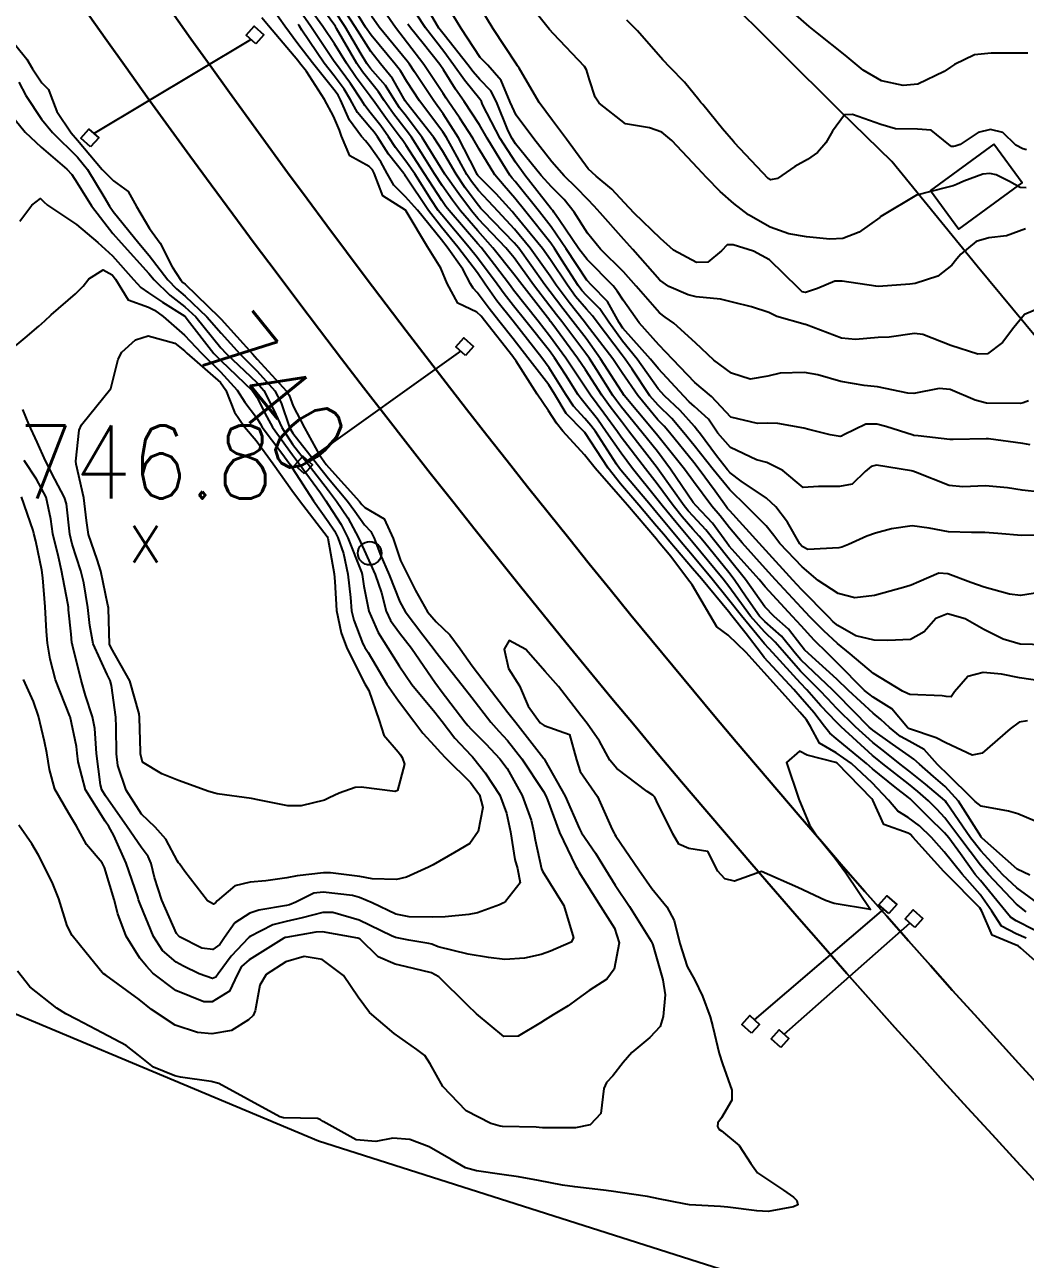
# Model space of a CAD drawing. Header units: metres. Extents: x 318500 to 325275, y 7408834 to 7428799.
# Drawn here: x 323206.3 to 323261.2, y 7421012.5 to 7421080.2 of the extents above; entities that cross this region are included whole.
import ezdxf
from ezdxf.enums import TextEntityAlignment as Align

# ---------------------------------------------------------------- set-up
doc = ezdxf.new("R2010")
doc.units = ezdxf.units.M
doc.header["$MEASUREMENT"] = 0
for name, color, linetype in [('Cotas', 45, 'Continuous'), ('Curvas de Nivel 1m', 11, 'Continuous'), ('Curvas de Nivel 5m', 15, 'Continuous'), ('Divisas', 45, 'Continuous'), ('Edificações', 30, 'Continuous'), ('Linha Férrea', 20, 'Continuous'), ('Pontos Cotados', 45, 'Continuous'), ('Postes', 20, 'Continuous'), ('Pórticos', 45, 'Continuous'), ('Vias Primárias', 230, 'Continuous')]:
    doc.layers.add(name, color=color, linetype=linetype)
doc.styles.add('Style-STANDARD', font='STANDARD.shx')

# ---------------------------------------------------------------- blocks, each defined once
blk = doc.blocks.new('ELVTXT_82')
at = {"layer": 'Pontos Cotados', "linetype": 'Continuous', "style": 'Style-STANDARD'}
for s, height, p in [('746.8', 4, (0, 4)), ('x', 3, (0, 0))]:
    blk.add_text(s, height=height, dxfattribs=at).set_placement(p, align=Align.MIDDLE_CENTER)

msp = doc.modelspace()

# ---------------------------------------------------------------- linework, layer by layer
at = {"layer": 'Curvas de Nivel 1m', "flags": 128}
for points, elevation in [([(323261.657, 7421030.542), (323260.665, 7421031.052), (323260.351, 7421031.249), (323260.085, 7421031.569), (323258.695, 7421033.256), (323258.419, 7421033.593), (323257.602, 7421034.715), (323256.961, 7421035.608), (323256.733, 7421035.881), (323255.847, 7421036.729), (323254.957, 7421037.637), (323254.85, 7421037.737), (323254.753, 7421037.816), (323254.033, 7421038.379), (323252.776, 7421039.386), (323252.45, 7421039.673), (323250.8, 7421041.04), (323250.438, 7421041.329), (323250.154, 7421041.7), (323249.567, 7421042.464), (323248.824, 7421043.322), (323248.468, 7421043.725), (323246.856, 7421045.492), (323246.639, 7421045.752), (323245.854, 7421046.776), (323245.077, 7421047.768), (323244.884, 7421048.01), (323243.405, 7421049.793), (323242.919, 7421050.368), (323241.683, 7421051.819), (323241.341, 7421052.221), (323240.949, 7421052.694), (323239.984, 7421053.84), (323238.977, 7421055.004), (323238.301, 7421055.86), (323237.019, 7421057.825), (323236.964, 7421057.881), (323235.988, 7421058.854), (323235.369, 7421059.905), (323235.048, 7421060.441), (323233.897, 7421061.922), (323233.085, 7421062.955), (323232.298, 7421063.942), (323231.783, 7421064.626), (323231.115, 7421065.498), (323230.893, 7421065.738), (323230.755, 7421065.965), (323230.325, 7421066.78), (323229.479, 7421067.985), (323229.156, 7421068.384), (323227.857, 7421070.003), (323227.187, 7421070.742), (323226.546, 7421071.372), (323226.182, 7421072.025), (323225.837, 7421072.658), (323225.222, 7421073.532), (323224.993, 7421073.81), (323224.779, 7421074.047), (323224.122, 7421074.936), (323223.638, 7421076.064), (323223.509, 7421076.313), (323223.266, 7421076.622), (323222.093, 7421078.082), (323221.296, 7421079.134), (323220.584, 7421080.101), (323219.336, 7421081.861)], 741), ([(323261.4, 7421033.55), (323260.705, 7421033.889), (323258.794, 7421035.589), (323258.757, 7421035.616), (323258.731, 7421035.646), (323257.489, 7421037.603), (323256.762, 7421038.421), (323256.122, 7421038.971), (323255.367, 7421039.631), (323255.053, 7421039.905), (323254.787, 7421040.095), (323253.876, 7421040.734), (323252.807, 7421041.494), (323252.599, 7421041.672), (323250.828, 7421043.469), (323250.72, 7421043.584), (323250.612, 7421043.693), (323248.855, 7421045.355), (323248.538, 7421045.725), (323247.795, 7421046.662), (323246.877, 7421047.458), (323246.595, 7421047.753), (323245.859, 7421048.797), (323245.201, 7421049.767), (323244.915, 7421050.137), (323243.582, 7421051.79), (323243.292, 7421052.144), (323242.947, 7421052.527), (323242.347, 7421053.202), (323241.863, 7421053.816), (323240.978, 7421055.004), (323240.34, 7421055.837), (323239.016, 7421057.573), (323238.816, 7421057.853), (323238.054, 7421058.888), (323237.336, 7421059.876), (323237.046, 7421060.304), (323235.978, 7421061.896), (323235.088, 7421063.116), (323234.466, 7421063.916), (323233.117, 7421065.628), (323232.987, 7421065.8), (323232.886, 7421065.934), (323232.072, 7421067.009), (323231.333, 7421067.957), (323231.153, 7421068.17), (323229.581, 7421069.984), (323229.406, 7421070.21), (323229.185, 7421070.531), (323228.241, 7421072), (323227.223, 7421073.562), (323227.038, 7421073.824), (323226.9, 7421074.015), (323226.183, 7421074.965), (323225.421, 7421076.038), (323225.355, 7421076.133), (323225.262, 7421076.254), (323224.496, 7421077.276), (323223.957, 7421078.06), (323223.296, 7421079.12), (323222.669, 7421080.076), (323221.337, 7421081.907)], 744), ([(323262.214, 7421044.165), (323260.842, 7421044.365), (323259.848, 7421044.571), (323258.846, 7421044.664), (323258.005, 7421044.436), (323257.281, 7421043.605), (323257.103, 7421043.331), (323256.827, 7421043.347), (323256.597, 7421043.383), (323254.828, 7421043.452), (323254.694, 7421043.507), (323254.429, 7421043.646), (323252.844, 7421044.617), (323251.558, 7421045.683), (323250.866, 7421046.258), (323250.11, 7421046.94), (323249.357, 7421047.713), (323248.887, 7421048.204), (323247.474, 7421049.742), (323246.919, 7421050.351), (323245.636, 7421051.763), (323244.948, 7421052.588), (323244.427, 7421053.25), (323243.988, 7421053.785), (323242.98, 7421055.137), (323242.488, 7421055.808), (323241.017, 7421057.644), (323240.864, 7421057.832), (323239.926, 7421058.947), (323239.18, 7421059.849), (323239.043, 7421060.041), (323237.881, 7421061.868), (323237.086, 7421062.966), (323236.373, 7421063.891), (323235.817, 7421064.61), (323235.116, 7421065.528), (323234.835, 7421065.913), (323234.081, 7421066.975), (323233.404, 7421067.927), (323233.154, 7421068.227), (323231.468, 7421069.956), (323231.324, 7421070.101), (323231.183, 7421070.269), (323230.458, 7421071.236), (323229.967, 7421071.978), (323229.219, 7421073.27), (323228.745, 7421073.995), (323227.258, 7421075.881), (323227.202, 7421075.954), (323227.166, 7421076.011), (323226.473, 7421077.223), (323225.822, 7421078.032), (323225.29, 7421078.7), (323224.431, 7421080.053), (323223.335, 7421081.766)], 747), ([(323261.43, 7421057.137), (323261.015, 7421057.218), (323259.136, 7421057.47), (323259.018, 7421057.479), (323257.197, 7421057.429), (323257.017, 7421057.435), (323255.29, 7421057.636), (323255.045, 7421057.664), (323255.02, 7421057.671), (323253.519, 7421058.156), (323253.026, 7421058.283), (323252.424, 7421058.278), (323251.219, 7421057.688), (323251.093, 7421057.615), (323251.019, 7421057.593), (323250.458, 7421057.698), (323249.299, 7421057.992), (323249.023, 7421058.059), (323247.596, 7421058.312), (323247.026, 7421058.325), (323246.475, 7421058.306), (323245.029, 7421058.654), (323244.491, 7421059.234), (323243.956, 7421059.786), (323243.051, 7421060.562), (323241.85, 7421061.818), (323241.082, 7421062.63), (323239.991, 7421063.841), (323239.112, 7421065.066), (323238.816, 7421065.554), (323238.569, 7421065.858), (323237.141, 7421067.299), (323236.689, 7421067.887), (323235.604, 7421069.473), (323235.325, 7421069.908), (323235.262, 7421069.99), (323235.182, 7421070.084), (323233.739, 7421071.925), (323233.211, 7421072.637), (323232.388, 7421073.943), (323231.417, 7421075.798), (323231.349, 7421075.959), (323231.319, 7421076.018), (323231.261, 7421076.091), (323230.43, 7421077.131), (323229.83, 7421077.982), (323229.291, 7421078.7), (323228.292, 7421080), (323227.332, 7421081.444)], 752), ([(323262.406, 7421064.833), (323261.107, 7421064.284), (323260.528, 7421063.569), (323259.904, 7421062.761), (323259.078, 7421062.142), (323258.563, 7421062.109), (323257.085, 7421062.599), (323255.539, 7421063.187), (323255.094, 7421063.256), (323253.699, 7421063.053), (323253.09, 7421063.02), (323251.849, 7421062.922), (323251.089, 7421062.985), (323249.176, 7421063.719), (323249.121, 7421063.74), (323249.1, 7421063.741), (323247.548, 7421064.187), (323247.106, 7421064.394), (323246.151, 7421064.718), (323245.112, 7421064.97), (323244.461, 7421065.127), (323243.115, 7421065.258), (323242.677, 7421065.368), (323241.617, 7421065.823), (323241.125, 7421066.179), (323239.658, 7421067.845), (323239.158, 7421068.403), (323237.858, 7421069.87), (323237.538, 7421070.229), (323237.187, 7421070.59), (323236.55, 7421071.246), (323235.883, 7421071.9), (323235.211, 7421072.652), (323234.224, 7421073.92), (323233.249, 7421075.222), (323232.936, 7421075.935), (323232.442, 7421077.112), (323231.702, 7421077.954), (323231.286, 7421078.386), (323230.235, 7421079.976), (323229.332, 7421081.471)], 754), ([(323261.296, 7421078.624), (323260.263, 7421078.608), (323259.295, 7421078.613), (323258.374, 7421078.519), (323257.286, 7421077.988), (323257.053, 7421077.844), (323256.719, 7421077.618), (323255.273, 7421076.925), (323254.464, 7421076.844), (323253.274, 7421077.096), (323252.279, 7421077.68), (323251.292, 7421078.509), (323249.773, 7421079.713), (323249.315, 7421080.082), (323247.439, 7421081.749)], 758), ([(323262.53, 7421031.532), (323260.69, 7421032.862), (323259.928, 7421033.572), (323258.72, 7421034.89), (323258.163, 7421035.596), (323256.838, 7421037.52), (323256.778, 7421037.61), (323256.75, 7421037.639), (323255.689, 7421038.551), (323254.775, 7421039.278), (323254.305, 7421039.647), (323253.453, 7421040.323), (323252.797, 7421040.835), (323251.851, 7421041.68), (323250.82, 7421042.704), (323250.339, 7421043.214), (323249.872, 7421043.704), (323248.845, 7421044.732), (323247.957, 7421045.734), (323247.446, 7421046.322), (323246.871, 7421046.891), (323246.105, 7421047.758), (323244.904, 7421049.374), (323244.593, 7421049.775), (323242.94, 7421051.787), (323242.016, 7421052.879), (323241.253, 7421053.826), (323240.965, 7421054.19), (323239.632, 7421055.844), (323239.003, 7421056.686), (323238.193, 7421057.862), (323237.705, 7421058.548), (323237.035, 7421059.386), (323236.814, 7421059.66), (323236.659, 7421059.886), (323235.983, 7421060.969), (323235.359, 7421061.906), (323235.076, 7421062.291), (323233.783, 7421063.923), (323233.108, 7421064.758), (323232.594, 7421065.417), (323232.209, 7421065.944), (323231.142, 7421067.394), (323230.686, 7421067.967), (323229.176, 7421069.748), (323228.99, 7421069.992), (323228.602, 7421070.579), (323227.696, 7421072.005), (323227.21, 7421072.704), (323226.652, 7421073.449), (323226.257, 7421074.025), (323225.834, 7421074.626), (323225.25, 7421075.368), (323224.96, 7421075.749), (323224.771, 7421076.047), (323224.169, 7421076.956), (323223.346, 7421078.069), (323223.281, 7421078.165), (323222.005, 7421080.083), (323221.324, 7421081.043)], 743), ([(323261.279, 7421042.018), (323260.814, 7421041.932), (323260.337, 7421041.567), (323258.79, 7421040.236), (323258.25, 7421040.133), (323256.798, 7421040.805), (323256.272, 7421041.088), (323254.809, 7421041.568), (323254.762, 7421041.593), (323254.71, 7421041.642), (323253.839, 7421042.674), (323252.826, 7421043.304), (323252.344, 7421043.675), (323250.853, 7421045.198), (323250.336, 7421045.698), (323249.588, 7421046.43), (323248.875, 7421047.223), (323248.638, 7421047.484), (323248.403, 7421047.727), (323246.904, 7421049.364), (323246.575, 7421049.753), (323244.937, 7421051.597), (323244.805, 7421051.772), (323244.014, 7421052.848), (323243.115, 7421053.798), (323242.963, 7421053.977), (323241.721, 7421055.819), (323241.004, 7421056.777), (323240.152, 7421057.839), (323239.034, 7421059.21), (323238.753, 7421059.57), (323238.552, 7421059.857), (323237.662, 7421061.27), (323237.273, 7421061.877), (323237.074, 7421062.159), (323235.755, 7421063.9), (323235.47, 7421064.27), (323235.108, 7421064.74), (323234.213, 7421065.919), (323233.142, 7421067.399), (323232.697, 7421067.937), (323231.174, 7421069.541), (323230.804, 7421069.966), (323230.11, 7421070.897), (323229.35, 7421071.988), (323229.204, 7421072.229), (323228.096, 7421074.001), (323227.247, 7421075.141), (323226.865, 7421075.627), (323226.611, 7421076.02), (323226.086, 7421076.845), (323225.277, 7421077.78), (323225.158, 7421077.921), (323225.076, 7421078.043), (323224.766, 7421078.569), (323223.882, 7421080.061), (323223.323, 7421080.92)], 746), ([(323262.228, 7421046.181), (323260.87, 7421046.224), (323259.953, 7421046.494), (323258.881, 7421047.015), (323257.856, 7421047.6), (323256.893, 7421047.889), (323256.252, 7421047.62), (323255.608, 7421046.9), (323254.872, 7421046.469), (323253.631, 7421046.418), (323252.868, 7421046.44), (323251.879, 7421046.671), (323250.876, 7421047.243), (323250.632, 7421047.448), (323250.386, 7421047.697), (323248.902, 7421049.207), (323248.412, 7421049.727), (323246.934, 7421051.359), (323246.572, 7421051.754), (323244.958, 7421053.532), (323244.847, 7421053.66), (323244.76, 7421053.773), (323244.154, 7421054.6), (323243.289, 7421055.796), (323242.996, 7421056.172), (323241.654, 7421057.82), (323241.358, 7421058.159), (323241.027, 7421058.511), (323239.926, 7421059.841), (323239.059, 7421061.1), (323238.545, 7421061.858), (323237.098, 7421063.763), (323237.004, 7421063.881), (323236.165, 7421064.949), (323235.455, 7421065.905), (323235.127, 7421066.382), (323234.028, 7421067.921), (323233.166, 7421068.967), (323232.269, 7421069.944), (323231.74, 7421070.506), (323231.191, 7421071.095), (323230.807, 7421071.577), (323230.55, 7421071.97), (323229.714, 7421073.491), (323229.445, 7421073.987), (323229.235, 7421074.307), (323227.963, 7421076.003), (323227.271, 7421077.07), (323226.913, 7421077.652), (323226.631, 7421078.02), (323225.303, 7421079.602), (323224.995, 7421080.045), (323224.476, 7421080.9)], 748), ([(323262.519, 7421049.149), (323260.903, 7421048.882), (323260.301, 7421048.966), (323258.907, 7421049.337), (323258.165, 7421049.597), (323256.917, 7421050.073), (323256.425, 7421050.109), (323255.32, 7421049.634), (323254.908, 7421049.45), (323254.617, 7421049.355), (323252.898, 7421048.885), (323251.817, 7421048.759), (323250.9, 7421048.992), (323249.814, 7421049.706), (323248.921, 7421050.449), (323247.715, 7421051.738), (323247.382, 7421052.181), (323246.95, 7421052.707), (323245.893, 7421053.761), (323244.974, 7421054.683), (323244.046, 7421055.784), (323243.01, 7421057.103), (323242.453, 7421057.809), (323241.788, 7421058.579), (323241.035, 7421059.319), (323240.589, 7421059.835), (323239.617, 7421061.29), (323239.238, 7421061.848), (323239.073, 7421062.065), (323237.693, 7421063.871), (323237.442, 7421064.214), (323237.107, 7421064.586), (323236.507, 7421065.282), (323236.061, 7421065.896), (323235.141, 7421067.289), (323234.691, 7421067.915), (323233.177, 7421069.76), (323233.037, 7421069.932), (323232.155, 7421070.911), (323231.199, 7421071.864), (323231.155, 7421071.916), (323231.124, 7421071.961), (323231.037, 7421072.128), (323230.097, 7421073.977), (323229.25, 7421075.295), (323228.75, 7421075.995), (323227.684, 7421077.598), (323227.411, 7421078.009), (323227.282, 7421078.176), (323225.745, 7421080.033), (323225.319, 7421080.65)], 749), ([(323261.337, 7421059.556), (323261.039, 7421059.438), (323260.889, 7421059.413), (323259.038, 7421059.422), (323258.408, 7421059.596), (323257.049, 7421060.181), (323256.434, 7421060.234), (323255.045, 7421059.961), (323254.716, 7421059.974), (323253.05, 7421060.315), (323252.331, 7421060.397), (323251.054, 7421060.624), (323249.79, 7421060.978), (323249.061, 7421061.117), (323247.718, 7421061.082), (323247.057, 7421060.91), (323246.073, 7421060.742), (323245.06, 7421061.081), (323244.092, 7421061.785), (323243.084, 7421062.745), (323241.901, 7421063.818), (323241.415, 7421064.138), (323241.106, 7421064.385), (323239.824, 7421065.843), (323239.132, 7421066.621), (323237.885, 7421067.869), (323237.163, 7421068.748), (323236.437, 7421069.891), (323235.884, 7421070.597), (323235.194, 7421071.282), (323234.619, 7421071.916), (323233.226, 7421073.642), (323233.032, 7421073.933), (323232.817, 7421074.355), (323232.173, 7421075.946), (323231.868, 7421076.553), (323231.272, 7421077.181), (323230.897, 7421077.587), (323230.61, 7421077.97), (323229.304, 7421079.612), (323229.021, 7421079.993), (323228.557, 7421080.763)], 753), ([(323261.197, 7421071.242), (323260.881, 7421071.249), (323260.285, 7421071.574), (323259.564, 7421071.944), (323259.206, 7421072.023), (323258.826, 7421071.974), (323257.789, 7421071.604), (323257.386, 7421071.42), (323257.197, 7421071.34), (323256.832, 7421071.251), (323255.192, 7421070.827), (323253.249, 7421069.669), (323253.213, 7421069.636), (323253.179, 7421069.612), (323252.047, 7421068.801), (323251.162, 7421068.46), (323250.444, 7421068.418), (323249.162, 7421068.541), (323248.193, 7421068.706), (323247.17, 7421069.072), (323245.989, 7421069.762), (323245.186, 7421070.383), (323244.439, 7421071.028), (323243.69, 7421071.793), (323243.208, 7421072.313), (323241.785, 7421073.822), (323241.237, 7421074.277), (323240.561, 7421074.516), (323239.243, 7421074.741), (323237.799, 7421075.872), (323237.593, 7421076.205), (323237.273, 7421077.145), (323237.106, 7421077.711), (323237.004, 7421077.884), (323235.306, 7421079.669), (323235.092, 7421079.912), (323234.141, 7421081.108)], 756), ([(323261.197, 7421031.552), (323260.676, 7421031.957), (323259.141, 7421033.583), (323258.708, 7421034.095), (323257.571, 7421035.602), (323256.741, 7421036.696), (323256.308, 7421037.178), (323255.849, 7421037.624), (323255.269, 7421038.144), (323254.764, 7421038.553), (323253.359, 7421039.661), (323253.035, 7421039.918), (323252.787, 7421040.118), (323251.071, 7421041.687), (323250.813, 7421041.941), (323249.957, 7421042.843), (323249.179, 7421043.715), (323248.835, 7421044.083), (323247.323, 7421045.743), (323247.1, 7421045.984), (323246.865, 7421046.24), (323245.598, 7421047.763), (323244.894, 7421048.673), (323243.999, 7421049.784), (323242.929, 7421051.07), (323242.302, 7421051.81), (323241.678, 7421052.55), (323240.956, 7421053.426), (323240.618, 7421053.833), (323238.989, 7421055.76), (323238.916, 7421055.851), (323238.762, 7421056.085), (323237.595, 7421057.871), (323237.356, 7421058.207), (323237.027, 7421058.581), (323236.401, 7421059.257), (323235.985, 7421059.896), (323235.062, 7421061.373), (323234.664, 7421061.914), (323233.1, 7421063.919), (323232.201, 7421065.034), (323231.562, 7421065.953), (323231.129, 7421066.575), (323230.065, 7421067.976), (323229.166, 7421069.073), (323228.45, 7421069.997), (323227.199, 7421071.879), (323227.146, 7421071.957), (323227.098, 7421072.012), (323226.264, 7421073.072), (323225.649, 7421074.034), (323225.483, 7421074.286), (323225.238, 7421074.565), (323224.553, 7421075.354), (323224.178, 7421076.056), (323223.838, 7421076.634), (323223.273, 7421077.372), (323222.737, 7421078.075), (323221.514, 7421079.881), (323221.374, 7421080.089), (323221.311, 7421080.18)], 742), ([(323261.986, 7421054.551), (323260.981, 7421054.657), (323260.187, 7421054.78), (323258.98, 7421054.904), (323257.738, 7421054.843), (323256.98, 7421054.918), (323255.133, 7421055.638), (323254.991, 7421055.695), (323254.913, 7421055.719), (323252.996, 7421056.037), (323252.703, 7421055.964), (323252.384, 7421055.676), (323251.666, 7421054.997), (323250.978, 7421054.858), (323249.832, 7421054.853), (323248.976, 7421054.805), (323247.865, 7421055.737), (323246.996, 7421056.178), (323246.429, 7421056.325), (323245.008, 7421056.993), (323244.316, 7421057.781), (323243.788, 7421058.549), (323243.034, 7421059.238), (323242.736, 7421059.504), (323242.441, 7421059.809), (323241.062, 7421061.318), (323240.624, 7421061.834), (323239.095, 7421063.543), (323238.9, 7421063.853), (323238.259, 7421065.011), (323237.394, 7421065.876), (323237.124, 7421066.163), (323236.004, 7421067.897), (323235.168, 7421069.098), (323234.532, 7421069.916), (323233.197, 7421071.587), (323233.036, 7421071.77), (323232.905, 7421071.934), (323232.377, 7421072.778), (323231.675, 7421073.953), (323231.241, 7421074.693), (323230.41, 7421075.973), (323229.936, 7421076.65), (323229.277, 7421077.696), (323229.075, 7421077.992), (323228.152, 7421079.146), (323227.459, 7421080.009), (323227.313, 7421080.211)], 751), ([(323261.226, 7421073.325), (323261.032, 7421073.367), (323260.636, 7421073.569), (323259.929, 7421074.268), (323259.243, 7421074.435), (323258.579, 7421074.258), (323257.586, 7421073.606), (323257.322, 7421073.515), (323257.228, 7421073.498), (323257.123, 7421073.506), (323256.96, 7421073.614), (323256.007, 7421074.394), (323255.242, 7421074.45), (323254.054, 7421074.47), (323253.245, 7421074.696), (323251.692, 7421075.247), (323251.253, 7421075.243), (323250.601, 7421074.338), (323250.236, 7421073.705), (323249.768, 7421073.166), (323249.216, 7421072.78), (323248.532, 7421072.408), (323247.581, 7421071.744), (323247.199, 7421071.675), (323247.069, 7421071.751), (323245.229, 7421073.698), (323245.163, 7421073.771), (323244.555, 7421074.466), (323243.485, 7421075.797), (323243.382, 7421075.919), (323243.263, 7421076.064), (323242.48, 7421077.02), (323241.694, 7421077.824), (323241.286, 7421078.259), (323239.914, 7421079.844), (323239.319, 7421080.42)], 757), ([(323205.997, 7421077.029), (323206.384, 7421076.293), (323207.241, 7421075.004), (323207.85, 7421074.271), (323209.21, 7421072.906), (323209.768, 7421072.244), (323210.667, 7421070.754), (323210.965, 7421070.232), (323211.176, 7421069.934), (323212.584, 7421068.208), (323213.14, 7421067.515), (323214.16, 7421066.184), (323214.632, 7421065.694), (323215.111, 7421065.298), (323216.306, 7421064.158), (323217.087, 7421063.271), (323218.116, 7421062.134), (323219.056, 7421061.187), (323220.026, 7421060.105), (323220.382, 7421059.448), (323220.842, 7421058.093), (323221.015, 7421057.784), (323222.351, 7421056.076), (323222.978, 7421055.295), (323224.018, 7421054.054), (323224.41, 7421053.503), (323224.947, 7421052.761), (323225.3, 7421052.391), (323225.482, 7421052.032), (323225.808, 7421051.146), (323226.298, 7421050.019), (323226.888, 7421048.541), (323227.165, 7421048.007), (323228.133, 7421046.731), (323228.709, 7421045.992), (323228.857, 7421045.801), (323230.303, 7421043.968), (323230.82, 7421043.298), (323231.876, 7421041.944), (323232.314, 7421041.456), (323232.79, 7421040.937), (323233.572, 7421039.922), (323234.753, 7421038.142), (323234.887, 7421037.908), (323234.977, 7421037.676), (323235.631, 7421035.891), (323236.514, 7421034.07), (323236.616, 7421033.881), (323236.698, 7421033.741), (323237.885, 7421031.862), (323238.652, 7421030.655), (323238.903, 7421029.846), (323238.626, 7421028.409), (323238.22, 7421027.856), (323237.255, 7421027.226), (323236.603, 7421026.75), (323236.1, 7421026.383), (323235.293, 7421025.893), (323234.854, 7421025.631), (323234.586, 7421025.457), (323233.373, 7421024.719), (323232.572, 7421024.702), (323231.088, 7421025.953), (323230.597, 7421026.436), (323229.027, 7421027.976), (323228.622, 7421028.193), (323227.179, 7421028.555), (323226.627, 7421028.673), (323225.69, 7421029.084), (323224.701, 7421030.039), (323224.641, 7421030.081), (323224.581, 7421030.1), (323222.646, 7421030.443), (323222.283, 7421030.428), (323220.641, 7421030.145), (323220.6, 7421030.131), (323220.517, 7421030.092), (323218.628, 7421028.91), (323218.211, 7421028.538), (323217.979, 7421028.126), (323217.545, 7421027.191), (323216.597, 7421026.606), (323216.134, 7421026.61), (323214.606, 7421027.232), (323213.343, 7421028.189), (323212.99, 7421028.56), (323212.628, 7421029.008), (323211.88, 7421030.208), (323211.432, 7421031.438), (323211.218, 7421032.215), (323210.696, 7421033.98), (323210.569, 7421034.222), (323209.703, 7421035.229), (323209.155, 7421036.243), (323208.731, 7421036.971), (323207.969, 7421038.262), (323207.678, 7421039.354), (323207.535, 7421040.269), (323207.4, 7421040.885), (323207.087, 7421042.276), (323206.812, 7421043.082), (323206.254, 7421044.286)], 741), ([(323205.25, 7421075.629), (323206.344, 7421074.293), (323207.218, 7421073.454), (323208.626, 7421072.259), (323208.906, 7421071.963), (323209.193, 7421071.504), (323209.98, 7421070.242), (323211.157, 7421068.728), (323211.61, 7421068.223), (323213.125, 7421066.534), (323213.414, 7421066.196), (323214.27, 7421065.341), (323215.105, 7421064.704), (323215.693, 7421064.164), (323217.075, 7421062.464), (323217.362, 7421062.146), (323219.047, 7421060.56), (323219.426, 7421060.114), (323219.977, 7421059.053), (323220.411, 7421058.099), (323221.006, 7421057.182), (323221.863, 7421056.081), (323222.969, 7421054.64), (323223.411, 7421054.063), (323224.033, 7421053.135), (323224.617, 7421052.045), (323224.93, 7421051.377), (323225.537, 7421050.031), (323225.881, 7421049.039), (323226.134, 7421048.021), (323226.364, 7421047.507), (323226.868, 7421046.834), (323227.512, 7421046.003), (323228.831, 7421044.084), (323228.9, 7421043.989), (323229.146, 7421043.664), (323230.441, 7421041.965), (323230.601, 7421041.765), (323230.796, 7421041.551), (323231.59, 7421040.75), (323232.353, 7421039.936), (323232.772, 7421039.393), (323233.588, 7421037.922), (323234.078, 7421036.562), (323234.227, 7421035.907), (323234.306, 7421035.496), (323234.64, 7421033.901), (323234.698, 7421033.765), (323235.865, 7421031.888), (323236.399, 7421030.127), (323236.267, 7421029.884), (323235.14, 7421029.39), (323234.633, 7421029.212), (323233.713, 7421028.996), (323232.63, 7421028.934), (323231.732, 7421029.045), (323230.633, 7421029.229), (323228.982, 7421029.631), (323228.638, 7421029.764), (323228.47, 7421029.814), (323227.369, 7421029.999), (323226.642, 7421030.141), (323226.433, 7421030.224), (323224.656, 7421031.079), (323223.205, 7421031.511), (323222.662, 7421031.503), (323221.523, 7421031.211), (323220.654, 7421031.022), (323219.921, 7421030.831), (323218.641, 7421030.164), (323218.616, 7421030.145), (323218.591, 7421030.12), (323217.638, 7421029.121), (323216.92, 7421028.137), (323216.799, 7421027.957), (323216.616, 7421027.888), (323215.875, 7421028.151), (323215.018, 7421028.558), (323214.626, 7421028.784), (323213.881, 7421029.43), (323213.383, 7421030.189), (323212.666, 7421031.922), (323212.566, 7421032.201), (323212.515, 7421032.359), (323211.876, 7421034.208), (323211.203, 7421035.727), (323210.924, 7421036.218), (323210.724, 7421036.505), (323209.656, 7421038.236), (323209.243, 7421039.773), (323209.203, 7421040.244), (323209.153, 7421040.614), (323208.81, 7421042.25), (323208.8, 7421042.276), (323208.013, 7421044.262), (323207.722, 7421045.391), (323207.574, 7421046.269), (323207.509, 7421046.913), (323207.443, 7421048.272), (323207.323, 7421049.854), (323207.257, 7421050.275), (323206.934, 7421051.866), (323206.825, 7421052.281), (323206.779, 7421052.444), (323206.15, 7421054.288)], 742), ([(323206.054, 7421069.41), (323206.709, 7421070.287), (323207.184, 7421070.642), (323207.371, 7421070.466), (323207.578, 7421070.274), (323209.165, 7421069.221), (323210.327, 7421068.238), (323211.139, 7421067.503), (323212.291, 7421066.212), (323212.681, 7421065.772), (323213.113, 7421065.484), (323213.88, 7421064.96), (323215.1, 7421064.193), (323215.127, 7421064.17), (323215.234, 7421064.033), (323216.684, 7421062.154), (323217.064, 7421061.76), (323218.786, 7421060.124), (323218.901, 7421059.985), (323219.036, 7421059.762), (323219.592, 7421058.678), (323219.903, 7421058.107), (323220.998, 7421056.592), (323221.386, 7421056.086), (323222.528, 7421054.513), (323222.833, 7421054.071), (323222.958, 7421053.88), (323223.664, 7421052.776), (323224.037, 7421052.054), (323224.781, 7421050.172), (323224.816, 7421050.041), (323224.9, 7421049.397), (323225.182, 7421048.035), (323225.695, 7421046.854), (323226.23, 7421046.019), (323226.845, 7421045.032), (323227.538, 7421044.003), (323228.807, 7421042.482), (323229.196, 7421041.984), (323229.887, 7421041.065), (323230.782, 7421040.116), (323230.86, 7421040.038), (323230.932, 7421039.958), (323231.556, 7421039.16), (323232.362, 7421037.936), (323232.735, 7421036.952), (323232.938, 7421035.927), (323233.19, 7421034.408), (323233.322, 7421033.921), (323233.467, 7421033.14), (323232.673, 7421032.109), (323232.56, 7421032.044), (323232.343, 7421031.935), (323231.13, 7421031.486), (323230.662, 7421031.395), (323229.362, 7421031.27), (323228.659, 7421031.257), (323227.387, 7421031.271), (323226.661, 7421031.424), (323225.359, 7421032.03), (323224.674, 7421032.336), (323224.29, 7421032.43), (323222.679, 7421032.63), (323222.175, 7421032.57), (323221.176, 7421032.082), (323220.828, 7421031.928), (323220.667, 7421031.894), (323219.148, 7421031.628), (323218.66, 7421031.478), (323217.841, 7421030.939), (323217.279, 7421030.134), (323217.018, 7421029.754), (323216.633, 7421029.472), (323216.033, 7421029.548), (323214.802, 7421030.168), (323214.643, 7421030.349), (323213.84, 7421032.182), (323213.444, 7421033.434), (323213.261, 7421034.192), (323213.081, 7421034.572), (323212.709, 7421035.088), (323211.944, 7421036.208), (323210.745, 7421037.903), (323210.554, 7421038.223), (323210.467, 7421038.512), (323210.256, 7421040.228), (323210.158, 7421041.594), (323210.038, 7421042.231), (323209.655, 7421043.399), (323209.419, 7421044.241), (323208.95, 7421046.157), (323208.919, 7421046.249), (323208.908, 7421046.297), (323208.865, 7421046.766), (323208.727, 7421048.101), (323208.714, 7421048.252), (323208.692, 7421048.443), (323208.346, 7421050.258), (323208.172, 7421051.01), (323207.869, 7421052.266), (323207.75, 7421053.07), (323207.499, 7421054.272), (323206.975, 7421055.265), (323206.295, 7421056.287)], 743), ([(323205.482, 7421062.296), (323206.356, 7421063.012), (323207.091, 7421063.65), (323207.419, 7421063.951), (323207.772, 7421064.27), (323209.112, 7421065.426), (323209.525, 7421065.837), (323209.839, 7421066.243), (323210.616, 7421066.746), (323211.124, 7421066.47), (323211.293, 7421066.227), (323211.988, 7421065.096), (323213.105, 7421064.684), (323213.439, 7421064.531), (323213.903, 7421064.188), (323215.085, 7421063.149), (323216.017, 7421062.161), (323217.055, 7421061.151), (323217.969, 7421060.136), (323218.386, 7421059.482), (323219.025, 7421058.639), (323219.222, 7421058.317), (323219.342, 7421058.115), (323220.413, 7421056.685), (323220.848, 7421056.092), (323220.987, 7421055.876), (323222.148, 7421054.078), (323222.949, 7421052.947), (323223.301, 7421052.422), (323223.486, 7421052.062), (323223.794, 7421051.19), (323224.032, 7421050.053), (323224.173, 7421048.768), (323224.239, 7421048.05), (323224.356, 7421047.526), (323224.862, 7421046.242), (323224.93, 7421046.108), (323224.969, 7421046.038), (323225.137, 7421045.754), (323226.171, 7421044.02), (323226.816, 7421043.108), (323227.646, 7421042.002), (323228.135, 7421041.339), (323228.787, 7421040.637), (323229.097, 7421040.291), (323229.394, 7421039.974), (323230.76, 7421038.64), (323231.251, 7421037.952), (323231.435, 7421037.255), (323231.171, 7421035.953), (323230.713, 7421035.287), (323229.885, 7421034.792), (323228.701, 7421034.125), (323228.453, 7421033.984), (323227.242, 7421033.451), (323226.69, 7421033.316), (323225.36, 7421033.36), (323224.692, 7421033.485), (323223.074, 7421033.676), (323222.694, 7421033.68), (323221.252, 7421033.521), (323220.69, 7421033.415), (323219.543, 7421033.251), (323218.686, 7421033.171), (323217.844, 7421032.967), (323216.864, 7421032.138), (323216.772, 7421032.036), (323216.667, 7421031.962), (323216.334, 7421032.145), (323215.095, 7421033.763), (323214.804, 7421034.168), (323214.753, 7421034.221), (323214.701, 7421034.315), (323214.065, 7421035.531), (323213.469, 7421036.189), (323212.73, 7421036.9), (323211.876, 7421038.209), (323211.427, 7421039.557), (323211.354, 7421040.214), (323211.343, 7421041.666), (323211.315, 7421042.215), (323211.088, 7421043.956), (323211.01, 7421044.218), (323210.835, 7421044.556), (323210.076, 7421046.232), (323209.883, 7421047.247), (323209.789, 7421048.236), (323209.562, 7421049.578), (323209.4, 7421050.243), (323208.932, 7421051.691), (323208.798, 7421052.252), (323208.605, 7421053.904), (323208.497, 7421054.257), (323207.976, 7421055.264), (323207.462, 7421056.273), (323207.005, 7421057.292), (323206.555, 7421058.285), (323206.227, 7421059.089)], 744), ([(323262.628, 7421028.032), (323260.911, 7421029.556), (323260.766, 7421029.673), (323260.652, 7421029.716), (323259.346, 7421030.269), (323258.77, 7421031.588), (323258.673, 7421031.767), (323256.843, 7421033.609), (323256.702, 7421033.761), (323255.004, 7421035.636), (323254.868, 7421035.774), (323254.732, 7421035.847), (323253.403, 7421036.326), (323252.797, 7421037.669), (323252.751, 7421037.747), (323250.851, 7421039.689), (323250.781, 7421039.725), (323249.212, 7421040.139), (323248.786, 7421040.358), (323248.072, 7421039.731), (323248.75, 7421037.72), (323249.339, 7421036.314), (323249.727, 7421035.705), (323250.712, 7421034.509), (323251.326, 7421033.684), (323252.67, 7421031.67), (323250.675, 7421032.001), (323250.209, 7421032.165), (323248.687, 7421032.881), (323246.7, 7421033.75), (323245.228, 7421033.228), (323244.694, 7421033.352), (323244.317, 7421033.776), (323243.768, 7421034.842), (323242.712, 7421035.022), (323242.166, 7421035.26), (323241.834, 7421035.813), (323240.954, 7421037.62), (323240.852, 7421037.828), (323240.752, 7421037.94), (323240.444, 7421038.144), (323238.773, 7421039.402), (323238.392, 7421039.856), (323237.832, 7421040.906), (323237.14, 7421041.875), (323236.806, 7421042.302), (323235.578, 7421043.899), (323234.842, 7421044.714), (323233.78, 7421045.921), (323232.865, 7421046.416), (323232.605, 7421045.934), (323232.844, 7421044.882), (323233.445, 7421043.924), (323233.906, 7421042.826), (323234.568, 7421041.912), (323234.799, 7421041.761), (323236.175, 7421041.27), (323236.554, 7421039.883), (323236.77, 7421039.23), (323237.705, 7421037.866), (323238.52, 7421036.056), (323238.619, 7421035.852), (323238.655, 7421035.787), (323238.718, 7421035.687), (323239.971, 7421033.837), (323240.685, 7421032.828), (323241.505, 7421031.817), (323241.915, 7421031.06), (323242.223, 7421029.804), (323242.631, 7421028.55), (323243.051, 7421027.794), (323243.475, 7421026.919), (323243.895, 7421025.78), (323244.039, 7421025.233), (323244.376, 7421023.773), (323244.562, 7421023.218), (323245.069, 7421021.762), (323245.078, 7421021.215), (323244.517, 7421020.246), (323244.314, 7421019.972), (323244.282, 7421019.773), (323244.369, 7421019.633), (323244.508, 7421019.544), (323245.47, 7421018.725), (323246.112, 7421017.746), (323246.482, 7421017.233), (323247.912, 7421016.281), (323248.463, 7421015.902), (323248.636, 7421015.717), (323248.685, 7421015.489), (323248.455, 7421015.365), (323247.066, 7421015.119), (323246.451, 7421015.144), (323244.864, 7421015.354), (323244.454, 7421015.385), (323242.762, 7421015.489), (323242.456, 7421015.533), (323241.052, 7421015.814), (323240.462, 7421015.932), (323240.33, 7421015.954), (323238.466, 7421016.232), (323238.039, 7421016.284), (323236.469, 7421016.467), (323235.79, 7421016.567), (323234.474, 7421016.81), (323233.375, 7421017.018), (323232.478, 7421017.153), (323231.081, 7421017.351), (323230.483, 7421017.505), (323229.69, 7421017.968), (323228.49, 7421018.655), (323227.423, 7421019.069), (323226.497, 7421019.128), (323225.567, 7421018.951), (323224.495, 7421019.051), (323222.672, 7421020.058), (323222.511, 7421020.151), (323222.366, 7421020.208), (323220.512, 7421020.245), (323220.305, 7421020.301), (323218.527, 7421021.275), (323216.965, 7421022.136), (323216.541, 7421022.241), (323214.865, 7421022.487), (323214.544, 7421022.553), (323213.383, 7421023.023), (323212.555, 7421023.682), (323211.882, 7421024.207), (323210.57, 7421024.916), (323209.173, 7421025.65), (323208.585, 7421025.949), (323208.074, 7421026.258), (323206.607, 7421027.434), (323205.934, 7421028.287)], 739)]:
    msp.add_lwpolyline(points, dxfattribs=dict(at, elevation=elevation))
at = {"layer": 'Curvas de Nivel 5m', "flags": 128}
for points, elevation in [([(323261.699, 7421036.505), (323260.744, 7421036.914), (323260.244, 7421037.066), (323258.747, 7421037.336), (323258.406, 7421037.593), (323256.774, 7421039.212), (323256.562, 7421039.398), (323256.353, 7421039.616), (323255.61, 7421040.446), (323254.799, 7421040.891), (323254.318, 7421041.162), (323253.713, 7421041.656), (323253.238, 7421042.088), (323252.818, 7421042.43), (323251.463, 7421043.684), (323250.839, 7421044.292), (323249.272, 7421045.714), (323249.059, 7421045.914), (323248.864, 7421046.17), (323248.181, 7421047.038), (323247.392, 7421047.742), (323246.888, 7421048.265), (323245.833, 7421049.761), (323244.927, 7421050.881), (323244.209, 7421051.781), (323243.651, 7421052.493), (323242.954, 7421053.228), (323242.678, 7421053.525), (323242.46, 7421053.807), (323241.117, 7421055.699), (323241.024, 7421055.829), (323240.991, 7421055.878), (323239.471, 7421057.845), (323239.026, 7421058.416), (323238.405, 7421059.23), (323237.952, 7421059.866), (323237.061, 7421061.248), (323236.624, 7421061.887), (323235.269, 7421063.736), (323235.136, 7421063.909), (323235.122, 7421063.931), (323235.1, 7421063.956), (323233.565, 7421065.926), (323233.129, 7421066.504), (323231.983, 7421067.948), (323231.164, 7421068.875), (323230.201, 7421069.975), (323229.758, 7421070.554), (323229.194, 7421071.363), (323228.781, 7421071.994), (323228.048, 7421073.171), (323227.52, 7421074.007), (323227.236, 7421074.392), (323226.525, 7421075.297), (323226.028, 7421076.028), (323225.72, 7421076.488), (323225.27, 7421077.046), (323224.827, 7421077.599), (323224.525, 7421078.051), (323223.406, 7421079.971), (323223.348, 7421080.069), (323223.311, 7421080.125), (323221.894, 7421082.084)], 745), ([(323262.301, 7421052.188), (323260.949, 7421052.176), (323259.658, 7421052.286), (323258.948, 7421052.342), (323258.207, 7421052.338), (323256.948, 7421052.379), (323255.893, 7421052.57), (323254.951, 7421052.704), (323253.827, 7421052.535), (323252.946, 7421052.293), (323252.483, 7421052.137), (323251.475, 7421051.685), (323251.099, 7421051.527), (323250.937, 7421051.492), (323249.242, 7421051.409), (323248.938, 7421051.566), (323248.807, 7421051.722), (323248.128, 7421052.909), (323247.486, 7421053.742), (323246.967, 7421054.22), (323245.59, 7421055.155), (323244.988, 7421055.616), (323244.844, 7421055.772), (323244.233, 7421056.55), (323243.303, 7421057.796), (323243.18, 7421057.956), (323243.023, 7421058.141), (323242.239, 7421059.019), (323241.384, 7421059.825), (323241.046, 7421060.212), (323239.88, 7421061.842), (323239.085, 7421062.827), (323238.342, 7421063.861), (323237.842, 7421064.604), (323237.115, 7421065.334), (323236.847, 7421065.614), (323236.65, 7421065.887), (323235.766, 7421067.276), (323235.364, 7421067.907), (323235.154, 7421068.206), (323233.783, 7421069.924), (323233.187, 7421070.658), (323232.594, 7421071.339), (323232.086, 7421071.947), (323231.221, 7421073.361), (323230.876, 7421073.965), (323230.176, 7421075.046), (323229.537, 7421075.986), (323229.425, 7421076.151), (323229.264, 7421076.398), (323228.196, 7421078.001), (323227.297, 7421079.169), (323226.637, 7421080.02), (323225.338, 7421081.897)], 750), ([(323261.171, 7421068.986), (323260.135, 7421068.606), (323259.164, 7421068.493), (323258.46, 7421068.297), (323257.627, 7421067.605), (323257.412, 7421067.342), (323257.141, 7421066.989), (323256.364, 7421066.389), (323255.125, 7421065.99), (323254.824, 7421065.945), (323253.122, 7421065.826), (323252.96, 7421065.834), (323251.126, 7421066.123), (323250.713, 7421066.11), (323249.778, 7421065.71), (323249.118, 7421065.503), (323248.934, 7421065.539), (323248.738, 7421065.726), (323247.143, 7421067.279), (323246.269, 7421067.759), (323245.155, 7421068.102), (323244.815, 7421068.115), (323244.505, 7421067.78), (323243.769, 7421067.162), (323243.14, 7421067.149), (323241.876, 7421067.819), (323241.159, 7421068.457), (323239.715, 7421069.845), (323239.186, 7421070.407), (323238.496, 7421071.163), (323237.647, 7421071.873), (323237.206, 7421072.281), (323236.017, 7421073.898), (323235.245, 7421074.919), (323234.522, 7421075.917), (323233.412, 7421077.796), (323233.337, 7421077.929), (323233.281, 7421078.014), (323232.001, 7421079.95), (323231.327, 7421081.07)], 755), ([(323261.209, 7421030.105), (323260.658, 7421030.346), (323259.849, 7421030.759), (323259.323, 7421031.58), (323258.684, 7421032.497), (323257.697, 7421033.6), (323256.718, 7421034.838), (323256.027, 7421035.621), (323255.362, 7421036.257), (323254.741, 7421036.708), (323254.167, 7421037.071), (323253.667, 7421037.656), (323252.764, 7421038.616), (323251.63, 7421039.682), (323250.788, 7421040.255), (323249.884, 7421040.792), (323249.386, 7421041.711), (323249.167, 7421042.076), (323248.811, 7421042.481), (323247.693, 7421043.737), (323246.844, 7421044.661), (323245.867, 7421045.76), (323244.869, 7421046.711), (323244.262, 7421047.168), (323243.891, 7421047.785), (323242.905, 7421049.462), (323242.649, 7421049.804), (323241.727, 7421051.019), (323241.056, 7421051.828), (323241.004, 7421051.893), (323240.941, 7421051.964), (323239.351, 7421053.846), (323238.966, 7421054.283), (323237.589, 7421055.871), (323237.001, 7421056.596), (323235.813, 7421057.898), (323235.462, 7421058.341), (323235.031, 7421059.014), (323234.416, 7421059.916), (323233.263, 7421061.733), (323233.117, 7421061.93), (323233.071, 7421061.99), (323231.529, 7421063.954), (323231.347, 7421064.201), (323231.105, 7421064.413), (323230.053, 7421064.919), (323229.48, 7421065.985), (323229.133, 7421066.826), (323228.388, 7421067.998), (323227.236, 7421069.952), (323227.194, 7421070.01), (323225.947, 7421070.788), (323225.472, 7421072.036), (323225.391, 7421072.225), (323225.205, 7421072.401), (323224.149, 7421072.991), (323223.684, 7421074.063), (323223.573, 7421074.402), (323223.246, 7421075.155), (323222.752, 7421076.075), (323221.758, 7421077.602), (323221.378, 7421078.089), (323221.282, 7421078.206), (323219.685, 7421080.114), (323219.317, 7421080.555)], 740), ([(323205.301, 7421079.687), (323206.436, 7421078.293), (323206.752, 7421077.765), (323207.267, 7421076.982), (323207.62, 7421076.631), (323207.762, 7421076.272), (323208.092, 7421075.423), (323208.87, 7421074.255), (323209.224, 7421073.843), (323210.572, 7421072.236), (323211.194, 7421071.625), (323212, 7421071.029), (323212.455, 7421070.211), (323213.162, 7421068.996), (323213.741, 7421068.191), (323214.41, 7421066.902), (323214.881, 7421066.174), (323214.996, 7421066.049), (323215.118, 7421065.945), (323216.983, 7421064.151), (323217.098, 7421064.031), (323218.813, 7421062.124), (323219.066, 7421061.849), (323220.677, 7421060.095), (323220.808, 7421059.863), (323221.032, 7421059.268), (323221.66, 7421058.084), (323222.466, 7421056.607), (323222.845, 7421056.071), (323222.987, 7421055.9), (323224.663, 7421054.044), (323224.789, 7421053.873), (323224.957, 7421053.704), (323226.022, 7421053.095), (323226.524, 7421052.016), (323226.922, 7421050.807), (323227.315, 7421050.006), (323227.748, 7421049.151), (323228.403, 7421047.995), (323228.875, 7421047.447), (323229.624, 7421046.735), (323230.194, 7421045.97), (323230.846, 7421045.03), (323231.663, 7421043.948), (323232.808, 7421042.466), (323233.23, 7421041.926), (323234.78, 7421039.941), (323234.795, 7421039.924), (323234.827, 7421039.861), (323235.949, 7421037.892), (323236.723, 7421036.086), (323236.83, 7421035.878), (323237.608, 7421034.766), (323238.153, 7421033.858), (323238.687, 7421033.001), (323239.46, 7421031.842), (323240.651, 7421029.939), (323240.697, 7421029.866), (323240.71, 7421029.819), (323240.737, 7421029.731), (323241.3, 7421027.813), (323241.418, 7421027.002), (323241.319, 7421025.813), (323241.141, 7421025.258), (323240.578, 7421024.656), (323239.597, 7421023.835), (323239.123, 7421023.28), (323238.55, 7421022.548), (323238.215, 7421022.185), (323238.063, 7421021.857), (323237.897, 7421020.481), (323237.32, 7421019.868), (323236.508, 7421019.711), (323234.71, 7421019.696), (323234.508, 7421019.722), (323234.348, 7421019.742), (323232.508, 7421019.777), (323232.373, 7421019.796), (323231.876, 7421019.94), (323230.52, 7421020.628), (323229.242, 7421021.973), (323228.552, 7421023.219), (323228.248, 7421023.676), (323227.808, 7421023.991), (323226.573, 7421024.878), (323225.225, 7421026.03), (323224.603, 7421026.873), (323223.789, 7421028.048), (323222.629, 7421028.938), (323221.645, 7421029.09), (323220.627, 7421028.809), (323219.549, 7421028.106), (323219.203, 7421027.519), (323218.944, 7421026.115), (323218.845, 7421025.857), (323218.582, 7421025.614), (323217.659, 7421025.043), (323216.571, 7421024.848), (323215.796, 7421024.927), (323214.577, 7421025.325), (323213.269, 7421026.19), (323212.598, 7421026.735), (323210.762, 7421028.075), (323210.619, 7421028.17), (323210.566, 7421028.221), (323209.697, 7421029.301), (323208.922, 7421030.246), (323208.648, 7421030.782), (323208.195, 7421032.257), (323207.863, 7421033.081), (323207.287, 7421034.271), (323207.08, 7421034.651), (323206.71, 7421035.272), (323205.999, 7421036.287)], 740)]:
    msp.add_lwpolyline(points, dxfattribs=dict(at, elevation=elevation))
at = {"layer": 'Curvas de Nivel 5m', "elevation": 745, "flags": 128}
msp.add_lwpolyline([(323218.372, 7421058.13), (323219.009, 7421057.391), (323219.935, 7421056.106), (323220.969, 7421054.659), (323221.389, 7421054.086), (323222.896, 7421052.115), (323222.924, 7421052.07), (323222.939, 7421052.024), (323223.277, 7421050.065), (323223.318, 7421049.65), (323223.417, 7421048.062), (323223.66, 7421046.844), (323223.963, 7421046.049), (323224.834, 7421044.273), (323224.967, 7421044.038), (323225.184, 7421043.675), (323225.756, 7421042.026), (323225.997, 7421041.226), (323226.783, 7421040.314), (323226.922, 7421040.149), (323227.01, 7421040.007), (323227.139, 7421039.64), (323226.753, 7421038.199), (323226.625, 7421038.139), (323224.755, 7421038.377), (323224.439, 7421038.359), (323223.55, 7421038.052), (323223.016, 7421037.788), (323222.744, 7421037.656), (323221.469, 7421037.35), (323220.739, 7421037.351), (323219.187, 7421037.669), (323218.745, 7421037.76), (323216.868, 7421038.019), (323216.749, 7421038.047), (323216.422, 7421038.145), (323214.759, 7421038.738), (323213.837, 7421039.111), (323212.773, 7421039.755), (323212.667, 7421040.201), (323212.66, 7421040.322), (323212.619, 7421042.202), (323212.602, 7421042.403), (323212.075, 7421044.208), (323211.055, 7421046.02), (323210.962, 7421046.219), (323210.918, 7421048.181), (323210.914, 7421048.22), (323210.882, 7421048.354), (323210.502, 7421050.226), (323210.295, 7421050.853), (323209.818, 7421052.237), (323209.711, 7421053.002), (323209.565, 7421054.241), (323209.144, 7421056.091), (323209.118, 7421056.248), (323209.311, 7421057.95), (323209.427, 7421058.244), (323211.04, 7421060.23), (323211.447, 7421061.842), (323211.643, 7421062.221), (323212.388, 7421062.902), (323213.084, 7421063.119), (323214.541, 7421062.715), (323215.072, 7421062.295), (323215.213, 7421062.169), (323217.046, 7421060.557), (323217.353, 7421060.145), (323217.822, 7421058.932)], close=True, dxfattribs=at)
at = {"layer": 'Divisas'}
for points in [[(323280.122, 7421010.425), (323287.846, 7421017.699), (323282.227, 7421028.249), (323272.412, 7421049.307), (323266.436, 7421057.396), (323258.512, 7421066.946), (323253.844, 7421072.671), (323251.014, 7421075.436), (323241.163, 7421085.257), (323228.799, 7421096.897), (323210.626, 7421115.458), (323208.385, 7421118.443), (323202.458, 7421130.573)], [(323464.985, 7420823.566), (323458.403, 7420814.46), (323438.905, 7420833.062), (323423.67, 7420847.983), (323419.136, 7420857.032), (323416.463, 7420862.664), (323411.936, 7420868.121), (323399.683, 7420879.049), (323321.81, 7420933.152), (323326.713, 7420941.072), (323323.257, 7420943.211), (323301.669, 7420961.523), (323289.488, 7420978.684), (323280.522, 7420987.318), (323261.927, 7421006.383), (323222.421, 7421018.971), (323198.968, 7421028.809)]]:
    msp.add_lwpolyline(points, dxfattribs=at)
at = {"layer": 'Edificações'}
msp.add_lwpolyline([(323259.433, 7421073.629), (323255.959, 7421071.088), (323257.514, 7421068.962), (323260.988, 7421071.503)], close=True, dxfattribs=at)
at = {"layer": 'Linha Férrea'}
for points in [[(322143.825, 7422393.254, 0.177055), (322348.62, 7422102.056), (322434.806, 7422041.149, -0.110991), (322629.993, 7421830.678), (322682.61, 7421743.599), (322746.773, 7421641.593), (322762.264, 7421616.034), (322784.09, 7421580.598, 0.089131), (322895.412, 7421449.131), (322994.737, 7421367.338, -0.08158), (323134.171, 7421212.836), (323192.504, 7421114.159, 0.09806), (323348.116, 7420944.919), (323507.932, 7420825.984), (323699.619, 7420681.705), (323733.067, 7420655.668, -0.104587), (323843.705, 7420529.863, -0.339852), (323771.4, 7420065.587)], [(323771.4, 7420065.587, 0.339852), (323843.705, 7420529.863, 0.104587), (323733.067, 7420655.668), (323699.619, 7420681.705), (323507.932, 7420825.984), (323348.116, 7420944.919, -0.09806), (323192.504, 7421114.159), (323134.171, 7421212.836, 0.08158), (322994.737, 7421367.338), (322895.412, 7421449.131, -0.089131), (322784.09, 7421580.598), (322762.264, 7421616.034), (322746.773, 7421641.593), (322682.61, 7421743.599), (322629.993, 7421830.678, 0.110991), (322434.806, 7422041.149), (322348.62, 7422102.056, -0.177055), (322143.825, 7422393.254)], [(322140.246, 7422392.292, 0.177815), (322346.493, 7422099.021), (322440.925, 7422031.999, -0.098061), (322613.888, 7421848.216), (322683.948, 7421733.892), (322746.506, 7421634.335), (322780.475, 7421578.692, 0.094269), (322901.272, 7421438.87), (322999.189, 7421358.366, -0.08072), (323136.386, 7421201.409), (323184.599, 7421119.369, 0.102464), (323355.759, 7420933.913), (323510.091, 7420819.318), (323694.288, 7420680.697, -0.007988), (323738.117, 7420646.682, -0.098634), (323840.146, 7420527.887, -0.339824), (323768.602, 7420068.543)], [(323768.602, 7420068.543, 0.339824), (323840.146, 7420527.887, 0.098634), (323738.117, 7420646.682, 0.007988), (323694.288, 7420680.697), (323510.091, 7420819.318), (323355.759, 7420933.913, -0.102464), (323184.599, 7421119.369), (323136.386, 7421201.409, 0.08072), (322999.189, 7421358.366), (322901.272, 7421438.87, -0.094269), (322780.475, 7421578.692), (322746.506, 7421634.335), (322683.948, 7421733.892), (322613.888, 7421848.216, 0.098061), (322440.925, 7422031.999), (322346.493, 7422099.021, -0.177815), (322140.246, 7422392.292)]]:
    msp.add_lwpolyline(points, format="xyb", dxfattribs=at)
at = {"layer": 'Postes'}
msp.add_circle((323225.232, 7421051.202), 0.645, dxfattribs=at)
at = {"layer": 'Pórticos'}
for points in [[(323218.99, 7421079.13), (323218.455, 7421079.608), (323218.894, 7421080.101), (323219.43, 7421079.623)], [(323209.937, 7421073.484), (323209.402, 7421073.961), (323209.841, 7421074.454), (323210.377, 7421073.977)], [(323230.485, 7421062.037), (323229.95, 7421062.514), (323230.389, 7421063.007), (323230.925, 7421062.53)], [(323221.664, 7421055.552), (323221.129, 7421056.029), (323221.568, 7421056.522), (323222.103, 7421056.045)], [(323253.671, 7421031.455), (323253.136, 7421031.932), (323253.575, 7421032.425), (323254.11, 7421031.948)], [(323255.104, 7421030.684), (323254.569, 7421031.161), (323255.009, 7421031.654), (323255.544, 7421031.177)], [(323246.151, 7421024.883), (323245.615, 7421025.36), (323246.055, 7421025.853), (323246.59, 7421025.376)], [(323247.764, 7421024.107), (323247.229, 7421024.584), (323247.669, 7421025.077), (323248.204, 7421024.6)]]:
    msp.add_lwpolyline(points, close=True, dxfattribs=at)
for points in [[(323210.109, 7421074.215), (323218.722, 7421079.369)], [(323221.836, 7421056.283), (323230.217, 7421062.276)], [(323246.323, 7421025.614), (323253.403, 7421031.694)], [(323247.936, 7421024.839), (323254.837, 7421030.923)]]:
    msp.add_lwpolyline(points, dxfattribs=at)
at = {"layer": 'Vias Primárias'}
for points in [[(323715.644, 7420145.548, 0), (323709.04, 7420132.939)], [(323831.088, 7420001.787, 0), (323833.844, 7420008.443, 0.220888)], [(323205.069, 7420933.766, 0), (323207.298, 7420931.929, 0.020742), (323210.311, 7420929.649), (323213.335, 7420928.865), (323214.564, 7420929.479), (323216.061, 7420926.782), (323213.869, 7420925.313), (323213.871, 7420924.556), (323218.068, 7420917.639), (323222.108, 7420910.972), (323227.38, 7420903.131), (323230.217, 7420898.982, 0.38291), (323236.446, 7420897.46), (323249.502, 7420903.926), (323257.59, 7420907.836)]]:
    msp.add_lwpolyline(points, format="xyb", dxfattribs=at)

# ---------------------------------------------------------------- block references
at = {"layer": 'Pontos Cotados', "linetype": 'Continuous'}
msp.add_blockref('ELVTXT_82', (323212.94, 7421052.2, 746.78), dxfattribs=at)

# ---------------------------------------------------------------- texts
at = {"layer": 'Cotas', "style": 'Style-STANDARD'}
msp.add_text('740', height=4, rotation=308.88707, dxfattribs=at).set_placement((323219.902, 7421059.954, 740), align=Align.MIDDLE_CENTER)

doc.saveas('drawing.dxf')
